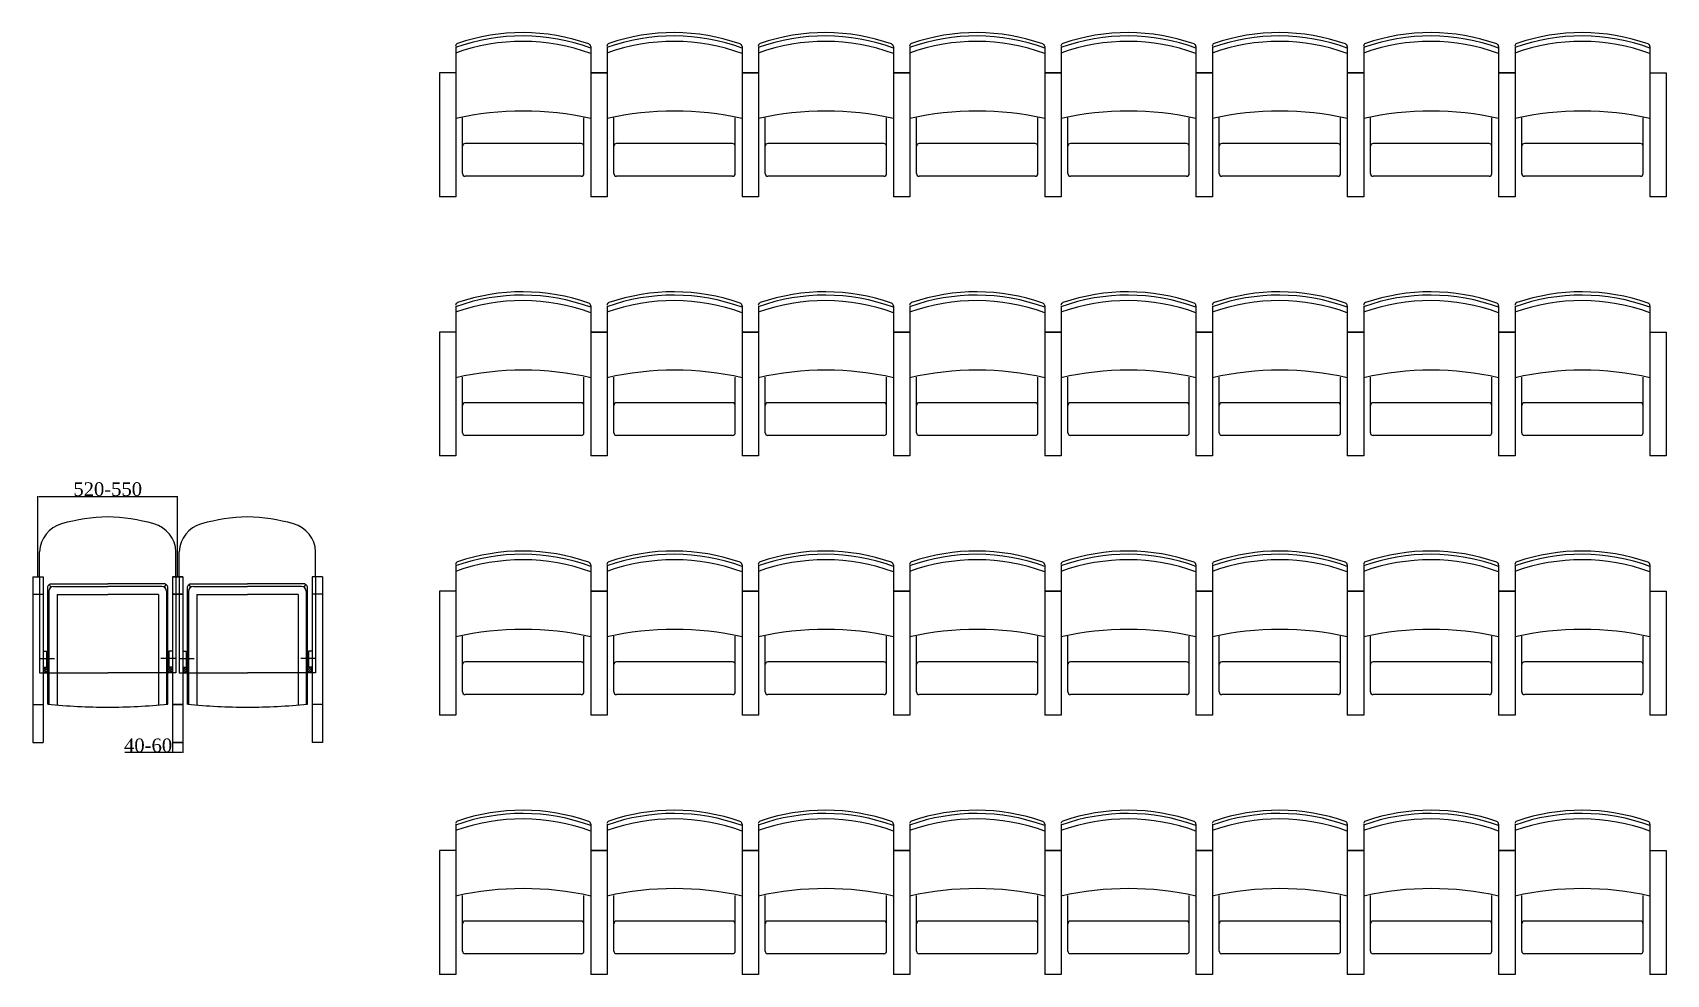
# Model space of a CAD drawing. Extents: x 2277 to 20301, y -750 to 2818.
# Drawn here: x 2277 to 8263, y -633 to 2818 of the extents above.
import ezdxf

# ---------------------------------------------------------------- set-up
doc = ezdxf.new("R2010")
doc.units = 0
doc.layers.get('0').update_dxf_attribs({"linetype": 'CONTINUOUS'})
doc.layers.get('DEFPOINTS').update_dxf_attribs({"linetype": 'CONTINUOUS'})
doc.styles.get("Standard").update_dxf_attribs({"font": 'times.ttf'})
doc.dimstyles.new('ISO-25', dxfattribs={"dimtxt": 2.5, "dimasz": 2.5, "dimexe": 1.25, "dimexo": 0.625, "dimtad": 1, "dimdec": 4, "dimdsep": 46, "dimlunit": 6, "dimtxsty": 'Standard', "dimcen": 2.5, "dimadec": 0, "dimazin": 0, "dimtfac": 1, "dimtdec": 4, "dimtmove": 0, "dimatfit": 3, "dimfxl": 0, "dimtolj": 1, "dimtzin": 0, "dimarcsym": 0})

# ---------------------------------------------------------------- blocks, each defined once
blk = doc.blocks.new('*D0')
at = {"color": 7, "lineweight": -2, "transparency": 16777216}
for p, q in [((2788.9, 214.9), (2788.9, 178.5)), ((2826.9, 214.9), (2826.9, 178.5)), ((2788.9, 179.3), (2614.8, 179.3)), ((2822.9, 179.3), (2792.9, 179.3))]:
    blk.add_line(p, q, dxfattribs=at)
at = {"color": 7, "transparency": 16777216}
for points in [[(2792.9, 180), (2792.9, 178.6), (2788.9, 179.3)], [(2822.9, 180), (2822.9, 178.6), (2826.9, 179.3)]]:
    blk.add_solid(points, dxfattribs=at)
at = {"layer": 'DEFPOINTS', "color": 0, "transparency": 16777216}
for p in [(2788.9, 215.7), (2826.9, 215.7), (2788.9, 179.3)]:
    blk.add_point(p, dxfattribs=at)
at = {"color": 7, "transparency": 16777216, "insert": (2699.9, 205.5), "char_height": 50, "attachment_point": 5}
blk.add_mtext('\\A1;40-60', dxfattribs=at)
blk = doc.blocks.new('*D1')
at = {"color": 7, "lineweight": -2, "transparency": 16777216}
for p, q in [((2295.9, 824.1), (2295.9, 1119.3)), ((2299.9, 1118.5), (2803.9, 1118.5)), ((2807.9, 824.1), (2807.9, 1119.3))]:
    blk.add_line(p, q, dxfattribs=at)
at = {"color": 7, "transparency": 16777216}
for points in [[(2299.9, 1119.2), (2299.9, 1117.8), (2295.9, 1118.5)], [(2803.9, 1119.2), (2803.9, 1117.8), (2807.9, 1118.5)]]:
    blk.add_solid(points, dxfattribs=at)
at = {"layer": 'DEFPOINTS', "color": 0, "transparency": 16777216}
for p in [(2807.9, 1118.5), (2295.9, 823.3), (2807.9, 823.3)]:
    blk.add_point(p, dxfattribs=at)
at = {"color": 7, "transparency": 16777216, "insert": (2551.9, 1144.7), "char_height": 50, "attachment_point": 5}
blk.add_mtext('\\A1;520-550', dxfattribs=at)

msp = doc.modelspace()

# ---------------------------------------------------------------- hatches: boundary and pattern name
h = msp.add_hatch()
h.set_pattern_fill('ANSI37', scale=2, style=0)
h.paths.add_polyline_path([(2314.9, 471.86), (2331.9, 471.86), (2331.9, 513.57), (2327.9, 513.57), (2327.9, 492.58), (2314.9, 492.58)])
h.paths.add_polyline_path([(2788.9, 492.58), (2775.9, 492.58), (2775.9, 513.57), (2771.9, 513.57), (2771.9, 471.86), (2788.9, 471.86)])
h = msp.add_hatch()
h.set_pattern_fill('ANSI37', scale=2, style=0)
h.paths.add_polyline_path([(2826.9, 471.86), (2843.9, 471.86), (2843.9, 513.57), (2839.9, 513.57), (2839.9, 492.58), (2826.9, 492.58)])
h.paths.add_polyline_path([(3300.9, 492.58), (3287.9, 492.58), (3287.9, 513.57), (3283.9, 513.57), (3283.9, 471.86), (3300.9, 471.86)])

# ---------------------------------------------------------------- linework, layer by layer
at = {"color": 7}
for p, q in [((3827.3, 2767.29), (3827.3, 2590.35)), ((4321.8, 2767.29), (4321.8, 2590.35)), ((4381.8, 2767.29), (4381.8, 2590.35)), ((4876.3, 2767.29), (4876.3, 2590.35)), ((4936.3, 2767.29), (4936.3, 2590.35)), ((5430.8, 2767.29), (5430.8, 2590.35)), ((5490.8, 2767.29), (5490.8, 2590.35)), ((5985.3, 2767.29), (5985.3, 2590.35)), ((6045.3, 2767.29), (6045.3, 2590.35)), ((6539.8, 2767.29), (6539.8, 2590.35)), ((6599.8, 2767.29), (6599.8, 2590.35)), ((7094.3, 2767.29), (7094.3, 2590.35)), ((7154.3, 2767.29), (7154.3, 2590.35)), ((7648.8, 2767.29), (7648.8, 2590.35)), ((7708.8, 2767.29), (7708.8, 2590.35)), ((8203.3, 2767.29), (8203.3, 2590.35)), ((3827.3, 2670.78), (3767.3, 2670.78)), ((3767.3, 2670.78), (3767.3, 2216.53)), ((4321.8, 2670.78), (4321.8, 2216.53)), ((4321.8, 2670.78), (4381.8, 2670.78)), ((4381.8, 2670.78), (4321.8, 2670.78)), ((4321.8, 2670.78), (4321.8, 2216.53)), ((4381.8, 2670.78), (4381.8, 2216.53)), ((4876.3, 2670.78), (4876.3, 2216.53)), ((4876.3, 2670.78), (4936.3, 2670.78)), ((4936.3, 2670.78), (4876.3, 2670.78)), ((4876.3, 2670.78), (4876.3, 2216.53)), ((4936.3, 2670.78), (4936.3, 2216.53)), ((5430.8, 2670.78), (5430.8, 2216.53)), ((5430.8, 2670.78), (5490.8, 2670.78)), ((5490.8, 2670.78), (5430.8, 2670.78)), ((5430.8, 2670.78), (5430.8, 2216.53)), ((5490.8, 2670.78), (5490.8, 2216.53)), ((5985.3, 2670.78), (5985.3, 2216.53)), ((5985.3, 2670.78), (6045.3, 2670.78)), ((6045.3, 2670.78), (5985.3, 2670.78)), ((5985.3, 2670.78), (5985.3, 2216.53)), ((6045.3, 2670.78), (6045.3, 2216.53)), ((6539.8, 2670.78), (6539.8, 2216.53)), ((6539.8, 2670.78), (6599.8, 2670.78)), ((6599.8, 2670.78), (6539.8, 2670.78)), ((6539.8, 2670.78), (6539.8, 2216.53)), ((6599.8, 2670.78), (6599.8, 2216.53)), ((7094.3, 2670.78), (7094.3, 2216.53)), ((7094.3, 2670.78), (7154.3, 2670.78)), ((7154.3, 2670.78), (7094.3, 2670.78)), ((7094.3, 2670.78), (7094.3, 2216.53)), ((7154.3, 2670.78), (7154.3, 2216.53)), ((7648.8, 2670.78), (7648.8, 2216.53)), ((7648.8, 2670.78), (7708.8, 2670.78)), ((7708.8, 2670.78), (7648.8, 2670.78)), ((7648.8, 2670.78), (7648.8, 2216.53)), ((7708.8, 2670.78), (7708.8, 2216.53)), ((8203.3, 2670.78), (8203.3, 2216.53)), ((8203.3, 2670.78), (8263.3, 2670.78)), ((8263.3, 2670.78), (8263.3, 2216.53)), ((3827.3, 2590.35), (3827.3, 2216.53)), ((4381.8, 2590.35), (4381.8, 2216.53)), ((4936.3, 2590.35), (4936.3, 2216.53)), ((5490.8, 2590.35), (5490.8, 2216.53)), ((6045.3, 2590.35), (6045.3, 2216.53)), ((6599.8, 2590.35), (6599.8, 2216.53)), ((7154.3, 2590.35), (7154.3, 2216.53)), ((7708.8, 2590.35), (7708.8, 2216.53)), ((3852.05, 2301.96), (3852.05, 2505.63)), ((4297.05, 2301.96), (4297.05, 2505.63)), ((4406.55, 2301.96), (4406.55, 2505.63)), ((4851.55, 2301.96), (4851.55, 2505.63)), ((4961.05, 2301.96), (4961.05, 2505.63)), ((5406.05, 2301.96), (5406.05, 2505.63)), ((5515.55, 2301.96), (5515.55, 2505.63)), ((5960.55, 2301.96), (5960.55, 2505.63)), ((6070.05, 2301.96), (6070.05, 2505.63)), ((6515.05, 2301.96), (6515.05, 2505.63)), ((6624.55, 2301.96), (6624.55, 2505.63)), ((7069.55, 2301.96), (7069.55, 2505.63)), ((7179.05, 2301.96), (7179.05, 2505.63)), ((7624.05, 2301.96), (7624.05, 2505.63)), ((7733.55, 2301.96), (7733.55, 2505.63)), ((8178.55, 2301.96), (8178.55, 2505.63)), ((4287.05, 2411.76), (3862.05, 2411.76)), ((4841.55, 2411.76), (4416.55, 2411.76)), ((5396.05, 2411.76), (4971.05, 2411.76)), ((5950.55, 2411.76), (5525.55, 2411.76)), ((6505.05, 2411.76), (6080.05, 2411.76)), ((7059.55, 2411.76), (6634.55, 2411.76)), ((7614.05, 2411.76), (7189.05, 2411.76)), ((8168.55, 2411.76), (7743.55, 2411.76)), ((4287.05, 2291.96), (3862.05, 2291.96)), ((4841.55, 2291.96), (4416.55, 2291.96)), ((5396.05, 2291.96), (4971.05, 2291.96)), ((5950.55, 2291.96), (5525.55, 2291.96)), ((6505.05, 2291.96), (6080.05, 2291.96)), ((7059.55, 2291.96), (6634.55, 2291.96)), ((7614.05, 2291.96), (7189.05, 2291.96)), ((8168.55, 2291.96), (7743.55, 2291.96)), ((3827.3, 2216.53), (3767.3, 2216.53)), ((4381.8, 2216.53), (4321.8, 2216.53)), ((4381.8, 2216.53), (4321.8, 2216.53)), ((4936.3, 2216.53), (4876.3, 2216.53)), ((4936.3, 2216.53), (4876.3, 2216.53)), ((5490.8, 2216.53), (5430.8, 2216.53)), ((5490.8, 2216.53), (5430.8, 2216.53)), ((6045.3, 2216.53), (5985.3, 2216.53)), ((6045.3, 2216.53), (5985.3, 2216.53)), ((6599.8, 2216.53), (6539.8, 2216.53)), ((6599.8, 2216.53), (6539.8, 2216.53)), ((7154.3, 2216.53), (7094.3, 2216.53)), ((7154.3, 2216.53), (7094.3, 2216.53)), ((7708.8, 2216.53), (7648.8, 2216.53)), ((7708.8, 2216.53), (7648.8, 2216.53)), ((8263.3, 2216.53), (8203.3, 2216.53)), ((3827.3, 1817.29), (3827.3, 1640.35)), ((4321.8, 1817.29), (4321.8, 1640.35)), ((4381.8, 1817.29), (4381.8, 1640.35)), ((4876.3, 1817.29), (4876.3, 1640.35)), ((4936.3, 1817.29), (4936.3, 1640.35)), ((5430.8, 1817.29), (5430.8, 1640.35)), ((5490.8, 1817.29), (5490.8, 1640.35)), ((5985.3, 1817.29), (5985.3, 1640.35)), ((6045.3, 1817.29), (6045.3, 1640.35)), ((6539.8, 1817.29), (6539.8, 1640.35)), ((6599.8, 1817.29), (6599.8, 1640.35)), ((7094.3, 1817.29), (7094.3, 1640.35)), ((7154.3, 1817.29), (7154.3, 1640.35)), ((7648.8, 1817.29), (7648.8, 1640.35)), ((7708.8, 1817.29), (7708.8, 1640.35)), ((8203.3, 1817.29), (8203.3, 1640.35)), ((3827.3, 1720.78), (3767.3, 1720.78)), ((3767.3, 1720.78), (3767.3, 1266.53)), ((4321.8, 1720.78), (4321.8, 1266.53)), ((4321.8, 1720.78), (4381.8, 1720.78)), ((4381.8, 1720.78), (4321.8, 1720.78)), ((4321.8, 1720.78), (4321.8, 1266.53)), ((4381.8, 1720.78), (4381.8, 1266.53)), ((4876.3, 1720.78), (4876.3, 1266.53)), ((4876.3, 1720.78), (4936.3, 1720.78)), ((4936.3, 1720.78), (4876.3, 1720.78)), ((4876.3, 1720.78), (4876.3, 1266.53)), ((4936.3, 1720.78), (4936.3, 1266.53)), ((5430.8, 1720.78), (5430.8, 1266.53)), ((5430.8, 1720.78), (5490.8, 1720.78)), ((5490.8, 1720.78), (5430.8, 1720.78)), ((5430.8, 1720.78), (5430.8, 1266.53)), ((5490.8, 1720.78), (5490.8, 1266.53)), ((5985.3, 1720.78), (5985.3, 1266.53)), ((5985.3, 1720.78), (6045.3, 1720.78)), ((6045.3, 1720.78), (5985.3, 1720.78)), ((5985.3, 1720.78), (5985.3, 1266.53)), ((6045.3, 1720.78), (6045.3, 1266.53)), ((6539.8, 1720.78), (6539.8, 1266.53)), ((6539.8, 1720.78), (6599.8, 1720.78)), ((6599.8, 1720.78), (6539.8, 1720.78)), ((6539.8, 1720.78), (6539.8, 1266.53)), ((6599.8, 1720.78), (6599.8, 1266.53)), ((7094.3, 1720.78), (7094.3, 1266.53)), ((7094.3, 1720.78), (7154.3, 1720.78)), ((7154.3, 1720.78), (7094.3, 1720.78)), ((7094.3, 1720.78), (7094.3, 1266.53)), ((7154.3, 1720.78), (7154.3, 1266.53)), ((7648.8, 1720.78), (7648.8, 1266.53)), ((7648.8, 1720.78), (7708.8, 1720.78)), ((7708.8, 1720.78), (7648.8, 1720.78)), ((7648.8, 1720.78), (7648.8, 1266.53)), ((7708.8, 1720.78), (7708.8, 1266.53)), ((8203.3, 1720.78), (8203.3, 1266.53)), ((8203.3, 1720.78), (8263.3, 1720.78)), ((8263.3, 1720.78), (8263.3, 1266.53)), ((3827.3, 1640.35), (3827.3, 1266.53)), ((4381.8, 1640.35), (4381.8, 1266.53)), ((4936.3, 1640.35), (4936.3, 1266.53)), ((5490.8, 1640.35), (5490.8, 1266.53)), ((6045.3, 1640.35), (6045.3, 1266.53)), ((6599.8, 1640.35), (6599.8, 1266.53)), ((7154.3, 1640.35), (7154.3, 1266.53)), ((7708.8, 1640.35), (7708.8, 1266.53)), ((3852.05, 1351.96), (3852.05, 1555.63)), ((4297.05, 1351.96), (4297.05, 1555.63)), ((4406.55, 1351.96), (4406.55, 1555.63)), ((4851.55, 1351.96), (4851.55, 1555.63)), ((4961.05, 1351.96), (4961.05, 1555.63)), ((5406.05, 1351.96), (5406.05, 1555.63)), ((5515.55, 1351.96), (5515.55, 1555.63)), ((5960.55, 1351.96), (5960.55, 1555.63)), ((6070.05, 1351.96), (6070.05, 1555.63)), ((6515.05, 1351.96), (6515.05, 1555.63)), ((6624.55, 1351.96), (6624.55, 1555.63)), ((7069.55, 1351.96), (7069.55, 1555.63)), ((7179.05, 1351.96), (7179.05, 1555.63)), ((7624.05, 1351.96), (7624.05, 1555.63)), ((7733.55, 1351.96), (7733.55, 1555.63)), ((8178.55, 1351.96), (8178.55, 1555.63)), ((4287.05, 1461.76), (3862.05, 1461.76)), ((4841.55, 1461.76), (4416.55, 1461.76)), ((5396.05, 1461.76), (4971.05, 1461.76)), ((5950.55, 1461.76), (5525.55, 1461.76)), ((6505.05, 1461.76), (6080.05, 1461.76)), ((7059.55, 1461.76), (6634.55, 1461.76)), ((7614.05, 1461.76), (7189.05, 1461.76)), ((8168.55, 1461.76), (7743.55, 1461.76)), ((4287.05, 1341.96), (3862.05, 1341.96)), ((4841.55, 1341.96), (4416.55, 1341.96)), ((5396.05, 1341.96), (4971.05, 1341.96)), ((5950.55, 1341.96), (5525.55, 1341.96)), ((6505.05, 1341.96), (6080.05, 1341.96)), ((7059.55, 1341.96), (6634.55, 1341.96)), ((7614.05, 1341.96), (7189.05, 1341.96)), ((8168.55, 1341.96), (7743.55, 1341.96)), ((3827.3, 1266.53), (3767.3, 1266.53)), ((4381.8, 1266.53), (4321.8, 1266.53)), ((4381.8, 1266.53), (4321.8, 1266.53)), ((4936.3, 1266.53), (4876.3, 1266.53)), ((4936.3, 1266.53), (4876.3, 1266.53)), ((5490.8, 1266.53), (5430.8, 1266.53)), ((5490.8, 1266.53), (5430.8, 1266.53)), ((6045.3, 1266.53), (5985.3, 1266.53)), ((6045.3, 1266.53), (5985.3, 1266.53)), ((6599.8, 1266.53), (6539.8, 1266.53)), ((6599.8, 1266.53), (6539.8, 1266.53)), ((7154.3, 1266.53), (7094.3, 1266.53)), ((7154.3, 1266.53), (7094.3, 1266.53)), ((7708.8, 1266.53), (7648.8, 1266.53)), ((7708.8, 1266.53), (7648.8, 1266.53)), ((8263.3, 1266.53), (8203.3, 1266.53)), ((3827.3, 867.29), (3827.3, 690.35)), ((4321.8, 867.29), (4321.8, 690.35)), ((4381.8, 867.29), (4381.8, 690.35)), ((4876.3, 867.29), (4876.3, 690.35)), ((4936.3, 867.29), (4936.3, 690.35)), ((5430.8, 867.29), (5430.8, 690.35)), ((5490.8, 867.29), (5490.8, 690.35)), ((5985.3, 867.29), (5985.3, 690.35)), ((6045.3, 867.29), (6045.3, 690.35)), ((6539.8, 867.29), (6539.8, 690.35)), ((6599.8, 867.29), (6599.8, 690.35)), ((7094.3, 867.29), (7094.3, 690.35)), ((7154.3, 867.29), (7154.3, 690.35)), ((7648.8, 867.29), (7648.8, 690.35)), ((7708.8, 867.29), (7708.8, 690.35)), ((8203.3, 867.29), (8203.3, 690.35)), ((2353.76, 788.58), (2551.9, 788.48)), ((2750.05, 788.58), (2551.9, 788.48)), ((2865.76, 788.58), (3063.9, 788.48)), ((3262.05, 788.58), (3063.9, 788.48)), ((2366.17, 758.57), (2551.89, 758.48)), ((2737.64, 758.57), (2551.92, 758.48)), ((2878.17, 758.57), (3063.89, 758.48)), ((3249.64, 758.57), (3063.92, 758.48)), ((3827.3, 770.78), (3767.3, 770.78)), ((3767.3, 770.78), (3767.3, 316.53)), ((4321.8, 770.78), (4321.8, 316.53)), ((4321.8, 770.78), (4381.8, 770.78)), ((4381.8, 770.78), (4321.8, 770.78)), ((4321.8, 770.78), (4321.8, 316.53)), ((4381.8, 770.78), (4381.8, 316.53)), ((4876.3, 770.78), (4876.3, 316.53)), ((4876.3, 770.78), (4936.3, 770.78)), ((4936.3, 770.78), (4876.3, 770.78)), ((4876.3, 770.78), (4876.3, 316.53)), ((4936.3, 770.78), (4936.3, 316.53)), ((5430.8, 770.78), (5430.8, 316.53)), ((5430.8, 770.78), (5490.8, 770.78)), ((5490.8, 770.78), (5430.8, 770.78)), ((5430.8, 770.78), (5430.8, 316.53)), ((5490.8, 770.78), (5490.8, 316.53)), ((5985.3, 770.78), (5985.3, 316.53)), ((5985.3, 770.78), (6045.3, 770.78)), ((6045.3, 770.78), (5985.3, 770.78)), ((5985.3, 770.78), (5985.3, 316.53)), ((6045.3, 770.78), (6045.3, 316.53)), ((6539.8, 770.78), (6539.8, 316.53)), ((6539.8, 770.78), (6599.8, 770.78)), ((6599.8, 770.78), (6539.8, 770.78)), ((6539.8, 770.78), (6539.8, 316.53)), ((6599.8, 770.78), (6599.8, 316.53)), ((7094.3, 770.78), (7094.3, 316.53)), ((7094.3, 770.78), (7154.3, 770.78)), ((7154.3, 770.78), (7094.3, 770.78)), ((7094.3, 770.78), (7094.3, 316.53)), ((7154.3, 770.78), (7154.3, 316.53)), ((7648.8, 770.78), (7648.8, 316.53)), ((7648.8, 770.78), (7708.8, 770.78)), ((7708.8, 770.78), (7648.8, 770.78)), ((7648.8, 770.78), (7648.8, 316.53)), ((7708.8, 770.78), (7708.8, 316.53)), ((8203.3, 770.78), (8203.3, 316.53)), ((8203.3, 770.78), (8263.3, 770.78)), ((8263.3, 770.78), (8263.3, 316.53)), ((3827.3, 690.35), (3827.3, 316.53)), ((4381.8, 690.35), (4381.8, 316.53)), ((4936.3, 690.35), (4936.3, 316.53)), ((5490.8, 690.35), (5490.8, 316.53)), ((6045.3, 690.35), (6045.3, 316.53)), ((6599.8, 690.35), (6599.8, 316.53)), ((7154.3, 690.35), (7154.3, 316.53)), ((7708.8, 690.35), (7708.8, 316.53)), ((3852.05, 401.96), (3852.05, 605.63)), ((4297.05, 401.96), (4297.05, 605.63)), ((4406.55, 401.96), (4406.55, 605.63)), ((4851.55, 401.96), (4851.55, 605.63)), ((4961.05, 401.96), (4961.05, 605.63)), ((5406.05, 401.96), (5406.05, 605.63)), ((5515.55, 401.96), (5515.55, 605.63)), ((5960.55, 401.96), (5960.55, 605.63)), ((6070.05, 401.96), (6070.05, 605.63)), ((6515.05, 401.96), (6515.05, 605.63)), ((6624.55, 401.96), (6624.55, 605.63)), ((7069.55, 401.96), (7069.55, 605.63)), ((7179.05, 401.96), (7179.05, 605.63)), ((7624.05, 401.96), (7624.05, 605.63)), ((7733.55, 401.96), (7733.55, 605.63)), ((8178.55, 401.96), (8178.55, 605.63)), ((4287.05, 511.76), (3862.05, 511.76)), ((4841.55, 511.76), (4416.55, 511.76)), ((5396.05, 511.76), (4971.05, 511.76)), ((5950.55, 511.76), (5525.55, 511.76)), ((6505.05, 511.76), (6080.05, 511.76)), ((7059.55, 511.76), (6634.55, 511.76)), ((7614.05, 511.76), (7189.05, 511.76)), ((8168.55, 511.76), (7743.55, 511.76)), ((4287.05, 391.96), (3862.05, 391.96)), ((4841.55, 391.96), (4416.55, 391.96)), ((5396.05, 391.96), (4971.05, 391.96)), ((5950.55, 391.96), (5525.55, 391.96)), ((6505.05, 391.96), (6080.05, 391.96)), ((7059.55, 391.96), (6634.55, 391.96)), ((7614.05, 391.96), (7189.05, 391.96)), ((8168.55, 391.96), (7743.55, 391.96)), ((3827.3, 316.53), (3767.3, 316.53)), ((4381.8, 316.53), (4321.8, 316.53)), ((4381.8, 316.53), (4321.8, 316.53)), ((4936.3, 316.53), (4876.3, 316.53)), ((4936.3, 316.53), (4876.3, 316.53)), ((5490.8, 316.53), (5430.8, 316.53)), ((5490.8, 316.53), (5430.8, 316.53)), ((6045.3, 316.53), (5985.3, 316.53)), ((6045.3, 316.53), (5985.3, 316.53)), ((6599.8, 316.53), (6539.8, 316.53)), ((6599.8, 316.53), (6539.8, 316.53)), ((7154.3, 316.53), (7094.3, 316.53)), ((7154.3, 316.53), (7094.3, 316.53)), ((7708.8, 316.53), (7648.8, 316.53)), ((7708.8, 316.53), (7648.8, 316.53)), ((8263.3, 316.53), (8203.3, 316.53)), ((3827.3, -82.71), (3827.3, -259.65)), ((4321.8, -82.71), (4321.8, -259.65)), ((4381.8, -82.71), (4381.8, -259.65)), ((4876.3, -82.71), (4876.3, -259.65)), ((4936.3, -82.71), (4936.3, -259.65)), ((5430.8, -82.71), (5430.8, -259.65)), ((5490.8, -82.71), (5490.8, -259.65)), ((5985.3, -82.71), (5985.3, -259.65)), ((6045.3, -82.71), (6045.3, -259.65)), ((6539.8, -82.71), (6539.8, -259.65)), ((6599.8, -82.71), (6599.8, -259.65)), ((7094.3, -82.71), (7094.3, -259.65)), ((7154.3, -82.71), (7154.3, -259.65)), ((7648.8, -82.71), (7648.8, -259.65)), ((7708.8, -82.71), (7708.8, -259.65)), ((8203.3, -82.71), (8203.3, -259.65)), ((3827.3, -179.22), (3767.3, -179.22)), ((3767.3, -179.22), (3767.3, -633.47)), ((4321.8, -179.22), (4321.8, -633.47)), ((4321.8, -179.22), (4381.8, -179.22)), ((4381.8, -179.22), (4321.8, -179.22)), ((4321.8, -179.22), (4321.8, -633.47)), ((4381.8, -179.22), (4381.8, -633.47)), ((4876.3, -179.22), (4876.3, -633.47)), ((4876.3, -179.22), (4936.3, -179.22)), ((4936.3, -179.22), (4876.3, -179.22)), ((4876.3, -179.22), (4876.3, -633.47)), ((4936.3, -179.22), (4936.3, -633.47)), ((5430.8, -179.22), (5430.8, -633.47)), ((5430.8, -179.22), (5490.8, -179.22)), ((5490.8, -179.22), (5430.8, -179.22)), ((5430.8, -179.22), (5430.8, -633.47)), ((5490.8, -179.22), (5490.8, -633.47)), ((5985.3, -179.22), (5985.3, -633.47)), ((5985.3, -179.22), (6045.3, -179.22)), ((6045.3, -179.22), (5985.3, -179.22)), ((5985.3, -179.22), (5985.3, -633.47)), ((6045.3, -179.22), (6045.3, -633.47)), ((6539.8, -179.22), (6539.8, -633.47)), ((6539.8, -179.22), (6599.8, -179.22)), ((6599.8, -179.22), (6539.8, -179.22)), ((6539.8, -179.22), (6539.8, -633.47)), ((6599.8, -179.22), (6599.8, -633.47)), ((7094.3, -179.22), (7094.3, -633.47)), ((7094.3, -179.22), (7154.3, -179.22)), ((7154.3, -179.22), (7094.3, -179.22)), ((7094.3, -179.22), (7094.3, -633.47)), ((7154.3, -179.22), (7154.3, -633.47)), ((7648.8, -179.22), (7648.8, -633.47)), ((7648.8, -179.22), (7708.8, -179.22)), ((7708.8, -179.22), (7648.8, -179.22)), ((7648.8, -179.22), (7648.8, -633.47)), ((7708.8, -179.22), (7708.8, -633.47)), ((8203.3, -179.22), (8203.3, -633.47)), ((8203.3, -179.22), (8263.3, -179.22)), ((8263.3, -179.22), (8263.3, -633.47)), ((3827.3, -259.65), (3827.3, -633.47)), ((4381.8, -259.65), (4381.8, -633.47)), ((4936.3, -259.65), (4936.3, -633.47)), ((5490.8, -259.65), (5490.8, -633.47)), ((6045.3, -259.65), (6045.3, -633.47)), ((6599.8, -259.65), (6599.8, -633.47)), ((7154.3, -259.65), (7154.3, -633.47)), ((7708.8, -259.65), (7708.8, -633.47)), ((3852.05, -548.04), (3852.05, -344.37)), ((4297.05, -548.04), (4297.05, -344.37)), ((4406.55, -548.04), (4406.55, -344.37)), ((4851.55, -548.04), (4851.55, -344.37)), ((4961.05, -548.04), (4961.05, -344.37)), ((5406.05, -548.04), (5406.05, -344.37)), ((5515.55, -548.04), (5515.55, -344.37)), ((5960.55, -548.04), (5960.55, -344.37)), ((6070.05, -548.04), (6070.05, -344.37)), ((6515.05, -548.04), (6515.05, -344.37)), ((6624.55, -548.04), (6624.55, -344.37)), ((7069.55, -548.04), (7069.55, -344.37)), ((7179.05, -548.04), (7179.05, -344.37)), ((7624.05, -548.04), (7624.05, -344.37)), ((7733.55, -548.04), (7733.55, -344.37)), ((8178.55, -548.04), (8178.55, -344.37)), ((4287.05, -438.24), (3862.05, -438.24)), ((4841.55, -438.24), (4416.55, -438.24)), ((5396.05, -438.24), (4971.05, -438.24)), ((5950.55, -438.24), (5525.55, -438.24)), ((6505.05, -438.24), (6080.05, -438.24)), ((7059.55, -438.24), (6634.55, -438.24)), ((7614.05, -438.24), (7189.05, -438.24)), ((8168.55, -438.24), (7743.55, -438.24)), ((4287.05, -558.04), (3862.05, -558.04)), ((4841.55, -558.04), (4416.55, -558.04)), ((5396.05, -558.04), (4971.05, -558.04)), ((5950.55, -558.04), (5525.55, -558.04)), ((6505.05, -558.04), (6080.05, -558.04)), ((7059.55, -558.04), (6634.55, -558.04)), ((7614.05, -558.04), (7189.05, -558.04)), ((8168.55, -558.04), (7743.55, -558.04)), ((3827.3, -633.47), (3767.3, -633.47)), ((4381.8, -633.47), (4321.8, -633.47)), ((4381.8, -633.47), (4321.8, -633.47)), ((4936.3, -633.47), (4876.3, -633.47)), ((4936.3, -633.47), (4876.3, -633.47)), ((5490.8, -633.47), (5430.8, -633.47)), ((5490.8, -633.47), (5430.8, -633.47)), ((6045.3, -633.47), (5985.3, -633.47)), ((6045.3, -633.47), (5985.3, -633.47)), ((6599.8, -633.47), (6539.8, -633.47)), ((6599.8, -633.47), (6539.8, -633.47)), ((7154.3, -633.47), (7094.3, -633.47)), ((7154.3, -633.47), (7094.3, -633.47)), ((7708.8, -633.47), (7648.8, -633.47)), ((7708.8, -633.47), (7648.8, -633.47)), ((8263.3, -633.47), (8203.3, -633.47))]:
    msp.add_line(p, q, dxfattribs=at)
for points in [[(2301.9, 823.26), (2301.9, 915.7)], [(2801.9, 823.26), (2801.9, 915.7)], [(2813.9, 823.26), (2813.9, 915.7)], [(3313.9, 823.26), (3313.9, 915.7)], [(2276.9, 823.26), (2276.9, 215.7)], [(2276.9, 823.26), (2314.9, 823.26)], [(2301.9, 823.26), (2301.9, 471.86)], [(2314.9, 823.26), (2314.9, 215.7)], [(2343.93, 785.26), (2338.06, 795.59)], [(2759.88, 785.26), (2765.75, 795.59)], [(2788.9, 823.26), (2788.9, 215.7)], [(2788.9, 823.26), (2826.9, 823.26)], [(2788.9, 823.26), (2788.9, 215.7)], [(2826.9, 823.26), (2788.9, 823.26)], [(2801.9, 823.26), (2801.9, 471.86)], [(2813.9, 823.26), (2813.9, 471.86)], [(2826.9, 823.26), (2826.9, 215.7)], [(2826.9, 823.26), (2826.9, 215.7)], [(2855.93, 785.26), (2850.06, 795.59)], [(3271.88, 785.26), (3277.75, 795.59)], [(3300.9, 823.26), (3300.9, 215.7)], [(3338.9, 823.26), (3300.9, 823.26)], [(3313.9, 823.26), (3313.9, 471.86)], [(3338.9, 823.26), (3338.9, 215.7)], [(2276.9, 759.43), (2314.9, 759.43)], [(2336.17, 770.42), (2336.17, 356.3)], [(2366.17, 758.57), (2366.17, 353.64)], [(2737.64, 758.57), (2737.64, 353.64)], [(2767.64, 770.42), (2767.64, 356.3)], [(2788.9, 759.43), (2826.9, 759.43)], [(2826.9, 759.43), (2788.9, 759.43)], [(2848.17, 770.42), (2848.17, 356.3)], [(2878.17, 758.57), (2878.17, 353.64)], [(3249.64, 758.57), (3249.64, 353.64)], [(3279.64, 770.42), (3279.64, 356.3)], [(3338.9, 759.43), (3300.9, 759.43)], [(2314.9, 551.57), (2327.9, 551.57)], [(2327.9, 551.57), (2327.9, 492.58)], [(2775.9, 551.57), (2775.9, 492.58)], [(2788.9, 551.57), (2775.9, 551.57)], [(2826.9, 551.57), (2839.9, 551.57)], [(2839.9, 551.57), (2839.9, 492.58)], [(3287.9, 551.57), (3287.9, 492.58)], [(3300.9, 551.57), (3287.9, 551.57)], [(2301.9, 524.57), (2356.67, 524.57)], [(2314.9, 492.58), (2327.9, 492.58)], [(2327.9, 535.57), (2336.17, 535.57)], [(2327.9, 513.57), (2336.17, 513.57)], [(2801.9, 524.57), (2747.14, 524.57)], [(2775.9, 535.57), (2767.64, 535.57)], [(2775.9, 513.57), (2767.64, 513.57)], [(2788.9, 492.58), (2775.9, 492.58)], [(2813.9, 524.57), (2868.67, 524.57)], [(2826.9, 492.58), (2839.9, 492.58)], [(2839.9, 535.57), (2848.17, 535.57)], [(2839.9, 513.57), (2848.17, 513.57)], [(3313.9, 524.57), (3259.14, 524.57)], [(3287.9, 535.57), (3279.64, 535.57)], [(3287.9, 513.57), (3279.64, 513.57)], [(3300.9, 492.58), (3287.9, 492.58)], [(2301.9, 471.86), (2331.9, 471.86)], [(2331.9, 471.86), (2551.9, 471.86)], [(2771.9, 471.86), (2551.9, 471.86)], [(2801.9, 471.86), (2771.9, 471.86)], [(2813.9, 471.86), (2843.9, 471.86)], [(2843.9, 471.86), (3063.9, 471.86)], [(3283.9, 471.86), (3063.9, 471.86)], [(3313.9, 471.86), (3283.9, 471.86)], [(2276.9, 355.76), (2314.9, 355.76)], [(2788.9, 355.76), (2826.9, 355.76)], [(2826.9, 355.76), (2788.9, 355.76)], [(3338.9, 355.76), (3300.9, 355.76)], [(2276.9, 215.7), (2314.9, 215.7)], [(2788.9, 215.7), (2826.9, 215.7)], [(2826.9, 215.7), (2788.9, 215.7)], [(3338.9, 215.7), (3300.9, 215.7)]]:
    msp.add_lwpolyline(points, dxfattribs=at)
for points in [[(2331.9, 356.71), (2331.9, 783.48, -0.4142136), (2346.9, 798.48), (2551.9, 798.48)], [(2771.9, 356.71), (2771.9, 783.48, 0.4142136), (2756.9, 798.48), (2551.9, 798.48)], [(2843.9, 356.71), (2843.9, 783.48, -0.4142136), (2858.9, 798.48), (3063.9, 798.48)], [(3283.9, 356.71), (3283.9, 783.48, 0.4142136), (3268.9, 798.48), (3063.9, 798.48)]]:
    msp.add_lwpolyline(points, format="xyb", dxfattribs=at)
for centre, radius, start, end in [((4071.8, 2082.55), 735.58, 70.684582, 108.897573), ((4626.3, 2082.55), 735.58, 70.684582, 108.897573), ((5180.8, 2082.55), 735.58, 70.684582, 108.897573), ((5735.3, 2082.55), 735.58, 70.684582, 108.897573), ((6289.8, 2082.55), 735.58, 70.684582, 108.897573), ((6844.3, 2082.55), 735.58, 70.684582, 108.897573), ((7398.8, 2082.55), 735.58, 70.684582, 108.897573), ((7953.3, 2082.55), 735.58, 70.684582, 108.897573), ((4071.8, 2082.55), 723.58, 69.787514, 109.791154), ((4071.8, 2062.55), 723.58, 69.787514, 109.791154), ((3836.8, 2769.02), 10, 108.897573, 180), ((4311.8, 2767.29), 10, 0, 70.684582), ((4626.3, 2082.55), 723.58, 69.787514, 109.791154), ((4626.3, 2062.55), 723.58, 69.787514, 109.791154), ((4391.3, 2769.02), 10, 108.897573, 180), ((4866.3, 2767.29), 10, 0, 70.684582), ((5180.8, 2082.55), 723.58, 69.787514, 109.791154), ((5180.8, 2062.55), 723.58, 69.787514, 109.791154), ((4945.8, 2769.02), 10, 108.897573, 180), ((5420.8, 2767.29), 10, 0, 70.684582), ((5735.3, 2082.55), 723.58, 69.787514, 109.791154), ((5735.3, 2062.55), 723.58, 69.787514, 109.791154), ((5500.3, 2769.02), 10, 108.897573, 180), ((5975.3, 2767.29), 10, 0, 70.684582), ((6289.8, 2082.55), 723.58, 69.787514, 109.791154), ((6289.8, 2062.55), 723.58, 69.787514, 109.791154), ((6054.8, 2769.02), 10, 108.897573, 180), ((6529.8, 2767.29), 10, 0, 70.684582), ((6844.3, 2082.55), 723.58, 69.787514, 109.791154), ((6844.3, 2062.55), 723.58, 69.787514, 109.791154), ((6609.3, 2769.02), 10, 108.897573, 180), ((7084.3, 2767.29), 10, 0, 70.684582), ((7398.8, 2082.55), 723.58, 69.787514, 109.791154), ((7398.8, 2062.55), 723.58, 69.787514, 109.791154), ((7163.8, 2769.02), 10, 108.897573, 180), ((7638.8, 2767.29), 10, 0, 70.684582), ((7953.3, 2082.55), 723.58, 69.787514, 109.791154), ((7953.3, 2062.55), 723.58, 69.787514, 109.791154), ((7718.3, 2769.02), 10, 108.897573, 180), ((8193.3, 2767.29), 10, 0, 70.684582), ((4074.55, 1409.02), 1121.95, 77.268935, 102.731065), ((4629.05, 1409.02), 1121.95, 77.268935, 102.731065), ((5183.55, 1409.02), 1121.95, 77.268935, 102.731065), ((5738.05, 1409.02), 1121.95, 77.268935, 102.731065), ((6292.55, 1409.02), 1121.95, 77.268935, 102.731065), ((6847.05, 1409.02), 1121.95, 77.268935, 102.731065), ((7401.55, 1409.02), 1121.95, 77.268935, 102.731065), ((7956.05, 1409.02), 1121.95, 77.268935, 102.731065), ((3862.05, 2401.76), 10, 90, 180), ((4287.05, 2401.76), 10, 0, 90), ((4416.55, 2401.76), 10, 90, 180), ((4841.55, 2401.76), 10, 0, 90), ((4971.05, 2401.76), 10, 90, 180), ((5396.05, 2401.76), 10, 0, 90), ((5525.55, 2401.76), 10, 90, 180), ((5950.55, 2401.76), 10, 0, 90), ((6080.05, 2401.76), 10, 90, 180), ((6505.05, 2401.76), 10, 0, 90), ((6634.55, 2401.76), 10, 90, 180), ((7059.55, 2401.76), 10, 0, 90), ((7189.05, 2401.76), 10, 90, 180), ((7614.05, 2401.76), 10, 0, 90), ((7743.55, 2401.76), 10, 90, 180), ((8168.55, 2401.76), 10, 0, 90), ((3862.05, 2301.96), 10, 180, 270), ((4287.05, 2301.96), 10, 270, 0), ((4416.55, 2301.96), 10, 180, 270), ((4841.55, 2301.96), 10, 270, 0), ((4971.05, 2301.96), 10, 180, 270), ((5396.05, 2301.96), 10, 270, 0), ((5525.55, 2301.96), 10, 180, 270), ((5950.55, 2301.96), 10, 270, 0), ((6080.05, 2301.96), 10, 180, 270), ((6505.05, 2301.96), 10, 270, 0), ((6634.55, 2301.96), 10, 180, 270), ((7059.55, 2301.96), 10, 270, 0), ((7189.05, 2301.96), 10, 180, 270), ((7614.05, 2301.96), 10, 270, 0), ((7743.55, 2301.96), 10, 180, 270), ((8168.55, 2301.96), 10, 270, 0), ((4071.8, 1132.55), 723.58, 69.787514, 109.791154), ((4071.8, 1132.55), 735.58, 70.684582, 108.897573), ((4626.3, 1132.55), 723.58, 69.787514, 109.791154), ((4626.3, 1132.55), 735.58, 70.684582, 108.897573), ((5180.8, 1132.55), 723.58, 69.787514, 109.791154), ((5180.8, 1132.55), 735.58, 70.684582, 108.897573), ((5735.3, 1132.55), 723.58, 69.787514, 109.791154), ((5735.3, 1132.55), 735.58, 70.684582, 108.897573), ((6289.8, 1132.55), 723.58, 69.787514, 109.791154), ((6289.8, 1132.55), 735.58, 70.684582, 108.897573), ((6844.3, 1132.55), 723.58, 69.787514, 109.791154), ((6844.3, 1132.55), 735.58, 70.684582, 108.897573), ((7398.8, 1132.55), 723.58, 69.787514, 109.791154), ((7398.8, 1132.55), 735.58, 70.684582, 108.897573), ((7953.3, 1132.55), 723.58, 69.787514, 109.791154), ((7953.3, 1132.55), 735.58, 70.684582, 108.897573), ((4071.8, 1112.55), 723.58, 69.787514, 109.791154), ((3836.8, 1819.02), 10, 108.897573, 180), ((4311.8, 1817.29), 10, 0, 70.684582), ((4626.3, 1112.55), 723.58, 69.787514, 109.791154), ((4391.3, 1819.02), 10, 108.897573, 180), ((4866.3, 1817.29), 10, 0, 70.684582), ((5180.8, 1112.55), 723.58, 69.787514, 109.791154), ((4945.8, 1819.02), 10, 108.897573, 180), ((5420.8, 1817.29), 10, 0, 70.684582), ((5735.3, 1112.55), 723.58, 69.787514, 109.791154), ((5500.3, 1819.02), 10, 108.897573, 180), ((5975.3, 1817.29), 10, 0, 70.684582), ((6289.8, 1112.55), 723.58, 69.787514, 109.791154), ((6054.8, 1819.02), 10, 108.897573, 180), ((6529.8, 1817.29), 10, 0, 70.684582), ((6844.3, 1112.55), 723.58, 69.787514, 109.791154), ((6609.3, 1819.02), 10, 108.897573, 180), ((7084.3, 1817.29), 10, 0, 70.684582), ((7398.8, 1112.55), 723.58, 69.787514, 109.791154), ((7163.8, 1819.02), 10, 108.897573, 180), ((7638.8, 1817.29), 10, 0, 70.684582), ((7953.3, 1112.55), 723.58, 69.787514, 109.791154), ((7718.3, 1819.02), 10, 108.897573, 180), ((8193.3, 1817.29), 10, 0, 70.684582), ((4074.55, 459.02), 1121.95, 77.268935, 102.731065), ((4629.05, 459.02), 1121.95, 77.268935, 102.731065), ((5183.55, 459.02), 1121.95, 77.268935, 102.731065), ((5738.05, 459.02), 1121.95, 77.268935, 102.731065), ((6292.55, 459.02), 1121.95, 77.268935, 102.731065), ((6847.05, 459.02), 1121.95, 77.268935, 102.731065), ((7401.55, 459.02), 1121.95, 77.268935, 102.731065), ((7956.05, 459.02), 1121.95, 77.268935, 102.731065), ((3862.05, 1451.76), 10, 90, 180), ((4287.05, 1451.76), 10, 0, 90), ((4416.55, 1451.76), 10, 90, 180), ((4841.55, 1451.76), 10, 0, 90), ((4971.05, 1451.76), 10, 90, 180), ((5396.05, 1451.76), 10, 0, 90), ((5525.55, 1451.76), 10, 90, 180), ((5950.55, 1451.76), 10, 0, 90), ((6080.05, 1451.76), 10, 90, 180), ((6505.05, 1451.76), 10, 0, 90), ((6634.55, 1451.76), 10, 90, 180), ((7059.55, 1451.76), 10, 0, 90), ((7189.05, 1451.76), 10, 90, 180), ((7614.05, 1451.76), 10, 0, 90), ((7743.55, 1451.76), 10, 90, 180), ((8168.55, 1451.76), 10, 0, 90), ((3862.05, 1351.96), 10, 180, 270), ((4287.05, 1351.96), 10, 270, 0), ((4416.55, 1351.96), 10, 180, 270), ((4841.55, 1351.96), 10, 270, 0), ((4971.05, 1351.96), 10, 180, 270), ((5396.05, 1351.96), 10, 270, 0), ((5525.55, 1351.96), 10, 180, 270), ((5950.55, 1351.96), 10, 270, 0), ((6080.05, 1351.96), 10, 180, 270), ((6505.05, 1351.96), 10, 270, 0), ((6634.55, 1351.96), 10, 180, 270), ((7059.55, 1351.96), 10, 270, 0), ((7189.05, 1351.96), 10, 180, 270), ((7614.05, 1351.96), 10, 270, 0), ((7743.55, 1351.96), 10, 180, 270), ((8168.55, 1351.96), 10, 270, 0), ((2413.31, 910.92), 111.51, 105.780152, 177.545711), ((2577.75, 294.73), 749.25, 91.976458, 105.066487), ((2526.06, 294.73), 749.25, 74.933513, 88.023542), ((2690.5, 910.92), 111.51, 2.454289, 74.219848), ((2925.31, 910.92), 111.51, 105.780152, 177.545711), ((3089.75, 294.73), 749.25, 91.976458, 105.066487), ((3038.06, 294.73), 749.25, 74.933513, 88.023542), ((3202.5, 910.92), 111.51, 2.454289, 74.219848), ((4071.8, 182.55), 723.58, 69.787514, 109.791154), ((4071.8, 182.55), 735.58, 70.684582, 108.897573), ((4626.3, 182.55), 723.58, 69.787514, 109.791154), ((4626.3, 182.55), 735.58, 70.684582, 108.897573), ((5180.8, 182.55), 723.58, 69.787514, 109.791154), ((5180.8, 182.55), 735.58, 70.684582, 108.897573), ((5735.3, 182.55), 723.58, 69.787514, 109.791154), ((5735.3, 182.55), 735.58, 70.684582, 108.897573), ((6289.8, 182.55), 723.58, 69.787514, 109.791154), ((6289.8, 182.55), 735.58, 70.684582, 108.897573), ((6844.3, 182.55), 723.58, 69.787514, 109.791154), ((6844.3, 182.55), 735.58, 70.684582, 108.897573), ((7398.8, 182.55), 723.58, 69.787514, 109.791154), ((7398.8, 182.55), 735.58, 70.684582, 108.897573), ((7953.3, 182.55), 723.58, 69.787514, 109.791154), ((7953.3, 182.55), 735.58, 70.684582, 108.897573), ((4071.8, 162.55), 723.58, 69.787514, 109.791154), ((3836.8, 869.02), 10, 108.897573, 180), ((4311.8, 867.29), 10, 0, 70.684582), ((4626.3, 162.55), 723.58, 69.787514, 109.791154), ((4391.3, 869.02), 10, 108.897573, 180), ((4866.3, 867.29), 10, 0, 70.684582), ((5180.8, 162.55), 723.58, 69.787514, 109.791154), ((4945.8, 869.02), 10, 108.897573, 180), ((5420.8, 867.29), 10, 0, 70.684582), ((5735.3, 162.55), 723.58, 69.787514, 109.791154), ((5500.3, 869.02), 10, 108.897573, 180), ((5975.3, 867.29), 10, 0, 70.684582), ((6289.8, 162.55), 723.58, 69.787514, 109.791154), ((6054.8, 869.02), 10, 108.897573, 180), ((6529.8, 867.29), 10, 0, 70.684582), ((6844.3, 162.55), 723.58, 69.787514, 109.791154), ((6609.3, 869.02), 10, 108.897573, 180), ((7084.3, 867.29), 10, 0, 70.684582), ((7398.8, 162.55), 723.58, 69.787514, 109.791154), ((7163.8, 869.02), 10, 108.897573, 180), ((7638.8, 867.29), 10, 0, 70.684582), ((7953.3, 162.55), 723.58, 69.787514, 109.791154), ((7718.3, 869.02), 10, 108.897573, 180), ((8193.3, 867.29), 10, 0, 70.684582), ((2354.45, 770.3), 18.29, 92.162533, 179.62979), ((2749.36, 770.3), 18.29, 0.37021, 87.837467), ((2866.45, 770.3), 18.29, 92.162533, 179.62979), ((3261.36, 770.3), 18.29, 0.37021, 87.837467), ((4074.55, -490.98), 1121.95, 77.268935, 102.731065), ((4629.05, -490.98), 1121.95, 77.268935, 102.731065), ((5183.55, -490.98), 1121.95, 77.268935, 102.731065), ((5738.05, -490.98), 1121.95, 77.268935, 102.731065), ((6292.55, -490.98), 1121.95, 77.268935, 102.731065), ((6847.05, -490.98), 1121.95, 77.268935, 102.731065), ((7401.55, -490.98), 1121.95, 77.268935, 102.731065), ((7956.05, -490.98), 1121.95, 77.268935, 102.731065), ((3862.05, 501.76), 10, 90, 180), ((4287.05, 501.76), 10, 0, 90), ((4416.55, 501.76), 10, 90, 180), ((4841.55, 501.76), 10, 0, 90), ((4971.05, 501.76), 10, 90, 180), ((5396.05, 501.76), 10, 0, 90), ((5525.55, 501.76), 10, 90, 180), ((5950.55, 501.76), 10, 0, 90), ((6080.05, 501.76), 10, 90, 180), ((6505.05, 501.76), 10, 0, 90), ((6634.55, 501.76), 10, 90, 180), ((7059.55, 501.76), 10, 0, 90), ((7189.05, 501.76), 10, 90, 180), ((7614.05, 501.76), 10, 0, 90), ((7743.55, 501.76), 10, 90, 180), ((8168.55, 501.76), 10, 0, 90), ((3862.05, 401.96), 10, 180, 270), ((4287.05, 401.96), 10, 270, 0), ((4416.55, 401.96), 10, 180, 270), ((4841.55, 401.96), 10, 270, 0), ((4971.05, 401.96), 10, 180, 270), ((5396.05, 401.96), 10, 270, 0), ((5525.55, 401.96), 10, 180, 270), ((5950.55, 401.96), 10, 270, 0), ((6080.05, 401.96), 10, 180, 270), ((6505.05, 401.96), 10, 270, 0), ((6634.55, 401.96), 10, 180, 270), ((7059.55, 401.96), 10, 270, 0), ((7189.05, 401.96), 10, 180, 270), ((7614.05, 401.96), 10, 270, 0), ((7743.55, 401.96), 10, 180, 270), ((8168.55, 401.96), 10, 270, 0), ((2562.67, 2740.76), 2395.19, 264.471316, 269.742542), ((2541.14, 2740.76), 2395.19, 270.257458, 275.528684), ((3074.67, 2740.76), 2395.19, 264.471316, 269.742542), ((3053.14, 2740.76), 2395.19, 270.257458, 275.528684), ((4071.8, -767.45), 723.58, 69.787514, 109.791154), ((4071.8, -767.45), 735.58, 70.684582, 108.897573), ((4626.3, -767.45), 723.58, 69.787514, 109.791154), ((4626.3, -767.45), 735.58, 70.684582, 108.897573), ((5180.8, -767.45), 723.58, 69.787514, 109.791154), ((5180.8, -767.45), 735.58, 70.684582, 108.897573), ((5735.3, -767.45), 723.58, 69.787514, 109.791154), ((5735.3, -767.45), 735.58, 70.684582, 108.897573), ((6289.8, -767.45), 723.58, 69.787514, 109.791154), ((6289.8, -767.45), 735.58, 70.684582, 108.897573), ((6844.3, -767.45), 723.58, 69.787514, 109.791154), ((6844.3, -767.45), 735.58, 70.684582, 108.897573), ((7398.8, -767.45), 723.58, 69.787514, 109.791154), ((7398.8, -767.45), 735.58, 70.684582, 108.897573), ((7953.3, -767.45), 723.58, 69.787514, 109.791154), ((7953.3, -767.45), 735.58, 70.684582, 108.897573), ((4071.8, -787.45), 723.58, 69.787514, 109.791154), ((3836.8, -80.98), 10, 108.897573, 180), ((4311.8, -82.71), 10, 0, 70.684582), ((4626.3, -787.45), 723.58, 69.787514, 109.791154), ((4391.3, -80.98), 10, 108.897573, 180), ((4866.3, -82.71), 10, 0, 70.684582), ((5180.8, -787.45), 723.58, 69.787514, 109.791154), ((4945.8, -80.98), 10, 108.897573, 180), ((5420.8, -82.71), 10, 0, 70.684582), ((5735.3, -787.45), 723.58, 69.787514, 109.791154), ((5500.3, -80.98), 10, 108.897573, 180), ((5975.3, -82.71), 10, 0, 70.684582), ((6289.8, -787.45), 723.58, 69.787514, 109.791154), ((6054.8, -80.98), 10, 108.897573, 180), ((6529.8, -82.71), 10, 0, 70.684582), ((6844.3, -787.45), 723.58, 69.787514, 109.791154), ((6609.3, -80.98), 10, 108.897573, 180), ((7084.3, -82.71), 10, 0, 70.684582), ((7398.8, -787.45), 723.58, 69.787514, 109.791154), ((7163.8, -80.98), 10, 108.897573, 180), ((7638.8, -82.71), 10, 0, 70.684582), ((7953.3, -787.45), 723.58, 69.787514, 109.791154), ((7718.3, -80.98), 10, 108.897573, 180), ((8193.3, -82.71), 10, 0, 70.684582), ((4074.55, -1440.98), 1121.95, 77.268935, 102.731065), ((4629.05, -1440.98), 1121.95, 77.268935, 102.731065), ((5183.55, -1440.98), 1121.95, 77.268935, 102.731065), ((5738.05, -1440.98), 1121.95, 77.268935, 102.731065), ((6292.55, -1440.98), 1121.95, 77.268935, 102.731065), ((6847.05, -1440.98), 1121.95, 77.268935, 102.731065), ((7401.55, -1440.98), 1121.95, 77.268935, 102.731065), ((7956.05, -1440.98), 1121.95, 77.268935, 102.731065), ((3862.05, -448.24), 10, 90, 180), ((4287.05, -448.24), 10, 0, 90), ((4416.55, -448.24), 10, 90, 180), ((4841.55, -448.24), 10, 0, 90), ((4971.05, -448.24), 10, 90, 180), ((5396.05, -448.24), 10, 0, 90), ((5525.55, -448.24), 10, 90, 180), ((5950.55, -448.24), 10, 0, 90), ((6080.05, -448.24), 10, 90, 180), ((6505.05, -448.24), 10, 0, 90), ((6634.55, -448.24), 10, 90, 180), ((7059.55, -448.24), 10, 0, 90), ((7189.05, -448.24), 10, 90, 180), ((7614.05, -448.24), 10, 0, 90), ((7743.55, -448.24), 10, 90, 180), ((8168.55, -448.24), 10, 0, 90), ((3862.05, -548.04), 10, 180, 270), ((4287.05, -548.04), 10, 270, 0), ((4416.55, -548.04), 10, 180, 270), ((4841.55, -548.04), 10, 270, 0), ((4971.05, -548.04), 10, 180, 270), ((5396.05, -548.04), 10, 270, 0), ((5525.55, -548.04), 10, 180, 270), ((5950.55, -548.04), 10, 270, 0), ((6080.05, -548.04), 10, 180, 270), ((6505.05, -548.04), 10, 270, 0), ((6634.55, -548.04), 10, 180, 270), ((7059.55, -548.04), 10, 270, 0), ((7189.05, -548.04), 10, 180, 270), ((7614.05, -548.04), 10, 270, 0), ((7743.55, -548.04), 10, 180, 270), ((8168.55, -548.04), 10, 270, 0)]:
    msp.add_arc(centre, radius, start, end, dxfattribs=at)

# ---------------------------------------------------------------- dimensions: what is measured, and where the dimension line sits
for base, p1, p2, text, picture, middle in [((2807.9, 1118.49), (2295.9, 823.26), (2807.9, 823.26), '520-550', '*D1', (2551.9, 1144.73)), ((2788.9, 179.29), (2826.9, 215.7), (2788.9, 215.7), '40-60', '*D0', (2699.88, 205.52))]:
    dim = msp.add_linear_dim(base=base, p1=p1, p2=p2, text=text, dimstyle='ISO-25', override={"dimtxt": 50, "dimasz": 4, "dimexe": 0.8, "dimexo": 0.8, "dimgap": 0.8, "dimdec": 1, "dimlunit": 2, "dimclrd": 7, "dimclre": 7, "dimclrt": 7}, dxfattribs=at)
    dim.commit()
    dim.dimension.update_dxf_attribs({"geometry": picture, "text_midpoint": middle})

doc.saveas('drawing.dxf')
